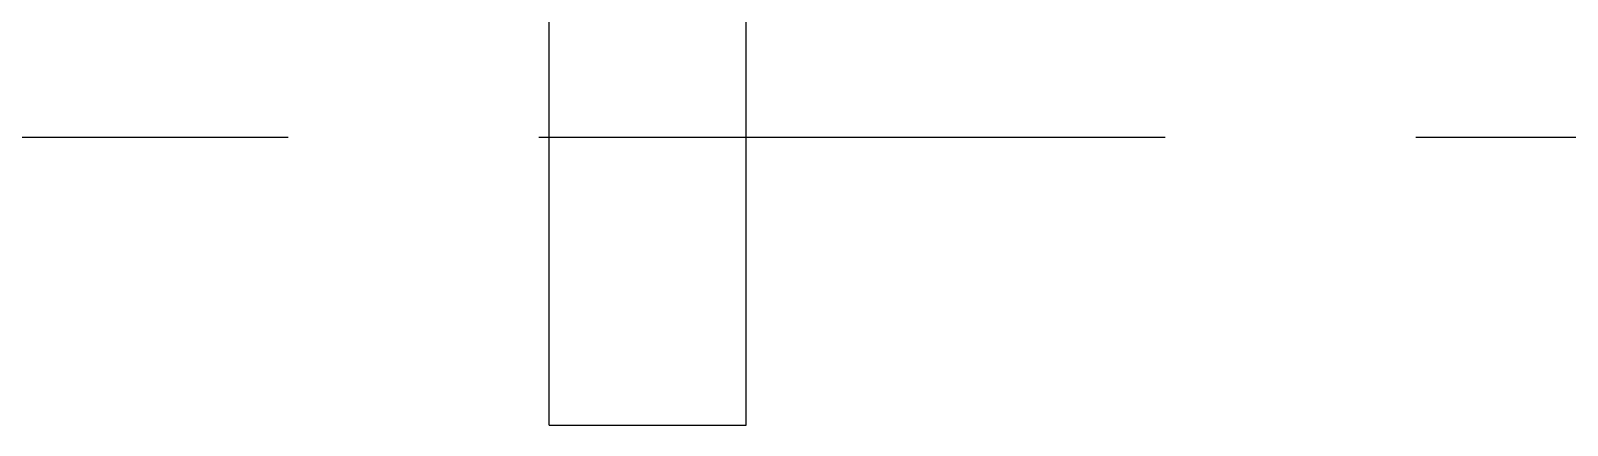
# Model space of a CAD drawing. Extents: x -1899985 to -450366, y 556196 to 2151267.
# Drawn here: x -668333 to -667719, y 577243 to 577400 of the extents above; entities that cross this region are included whole.
import ezdxf

# ---------------------------------------------------------------- set-up
doc = ezdxf.new("R2010")
doc.units = 0
doc.header["$LTSCALE"] = 1000
doc.header["$MEASUREMENT"] = 0
doc.linetypes.add('DASH', pattern=[0.35, 0.25, -0.1])
for name, color, linetype in [('A-LIN-V', 9, 'Continuous'), ('S-SB', 21, 'Continuous'), ('取电臂', 7, 'Continuous')]:
    doc.layers.add(name, color=color, linetype=linetype)
doc.layers.add('A-加建区域', color=47, linetype='Continuous', plot=False)

# ---------------------------------------------------------------- blocks, each defined once
blk = doc.blocks.new('w432424324')
at = {"layer": 'A-加建区域', "linetype": 'DASH'}
blk.add_lwpolyline([(-750464.66, 577357.45), (-768794.66, 577357.45)], dxfattribs=at)
blk = doc.blocks.new('吊车5')
at = {"layer": '取电臂', "color": 3, "linetype": 'Continuous'}
for p, q in [((1559786.55, -80015.48), (1559786.55, -79836.34)), ((1559786.55, -80015.48), (1559786.55, -79836.34)), ((1559865.12, -80015.48), (1559865.12, -79836.34)), ((1559865.12, -80015.48), (1559865.12, -79836.34)), ((1559786.55, -80015.48), (1559792.83, -80015.48)), ((1559786.55, -80015.48), (1559792.83, -80015.48)), ((1559792.83, -80015.48), (1559858.83, -80015.48)), ((1559792.83, -80015.48), (1559858.83, -80015.48)), ((1559858.83, -80015.48), (1559865.12, -80015.48)), ((1559858.83, -80015.48), (1559865.12, -80015.48))]:
    blk.add_line(p, q, dxfattribs=at)

msp = doc.modelspace()

# ---------------------------------------------------------------- block references
at = {"layer": 'A-LIN-V'}
msp.add_blockref('w432424324', (95534.66, 0), dxfattribs=at)
at = {"layer": 'S-SB'}
msp.add_blockref('吊车5', (-2227912.34, 657258.07), dxfattribs=at)

doc.saveas('drawing.dxf')
